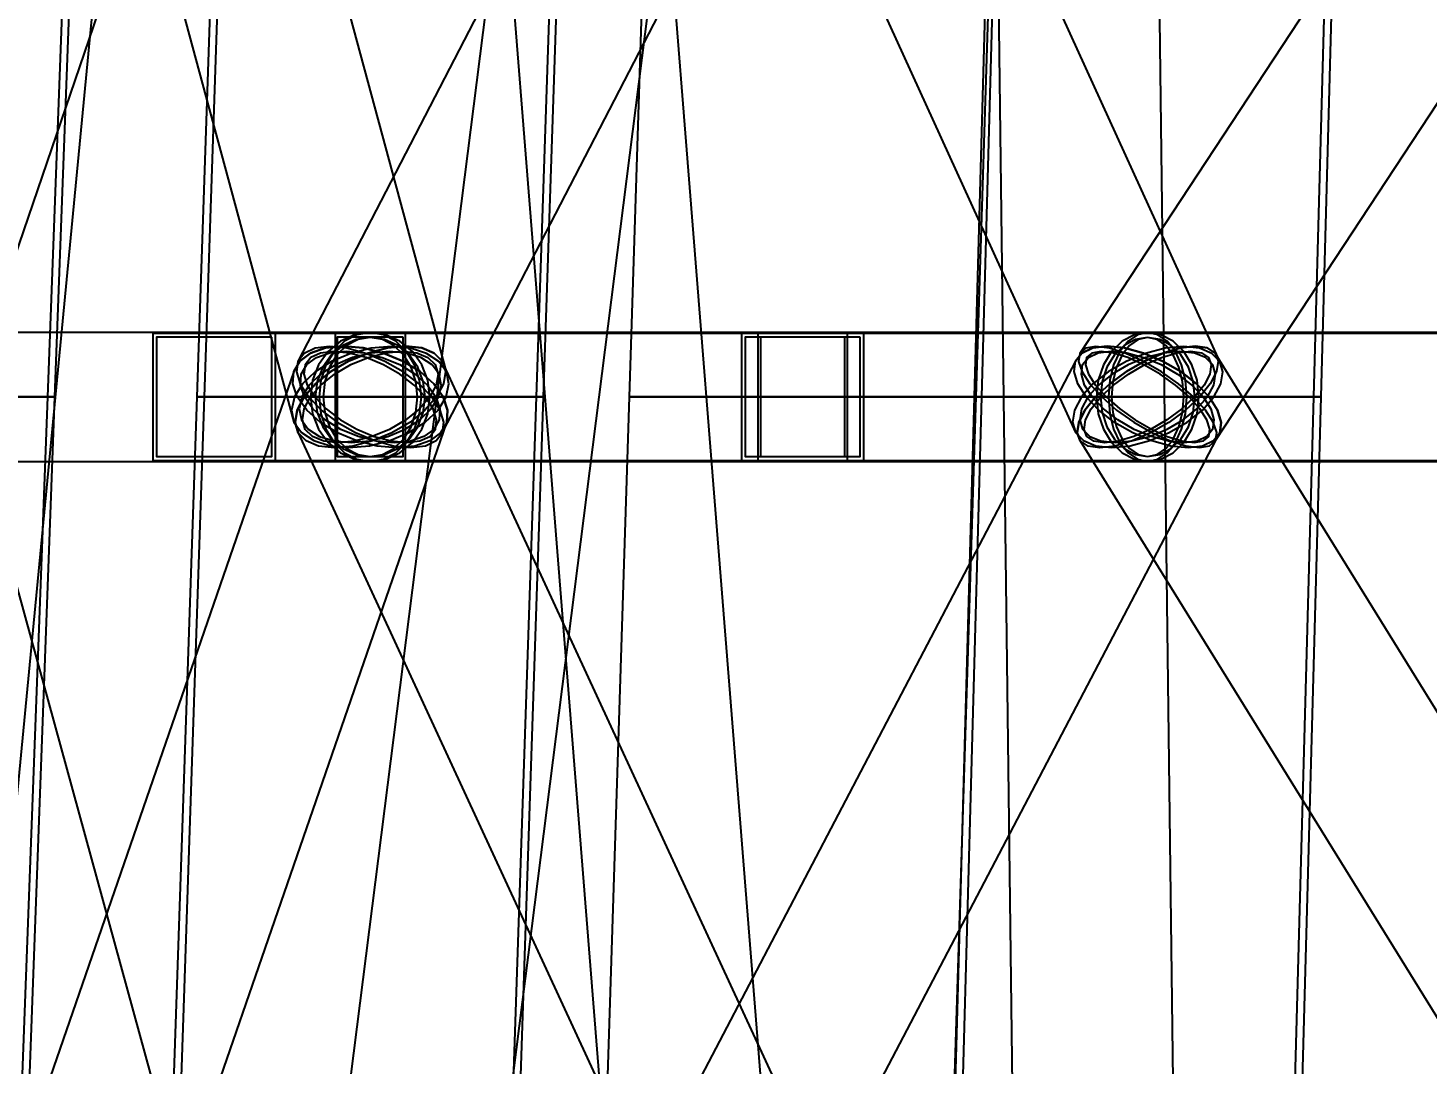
# Model space of a CAD drawing. Header units: millimetres. Extents: x -123812 to 252100, y -3000 to 639000.
# Drawn here: x -14430 to -10018, y 327895 to 331163 of the extents above; entities that cross this region are included whole.
import ezdxf

# ---------------------------------------------------------------- set-up
doc = ezdxf.new("R2010")
doc.units = ezdxf.units.MM
doc.layers.add('D-STR-DIM', color=7, linetype='Continuous', lineweight=13)
doc.layers.add('D-STR-STRC', color=7, linetype='Continuous', lineweight=25)
doc.styles.add('OpenSansCondensed-Light', font='OpenSansCondensed-Light.ttf')
doc.styles.add('TOWER_UNICODE', font='Arial Unicode.ttf')
doc.dimstyles.new('EZDXF', dxfattribs={"dimtxt": 0.25, "dimasz": 0.175, "dimexe": 0.375, "dimexo": 0.125, "dimgap": 0.1, "dimtad": 1, "dimlfac": 100, "dimzin": 12, "dimdsep": 46, "dimtxsty": 'OpenSansCondensed-Light', "dimblk": 'ARCHTICK', "dimcen": 2.5, "dimazin": 3, "dimtfac": 0.5, "dimtmove": 2, "dimatfit": 3})

# ---------------------------------------------------------------- blocks, each defined once
blk = doc.blocks.new('_ARCHTICK')
at = {"color": 0, "linetype": 'BYBLOCK', "const_width": 0.15}
blk.add_lwpolyline([(-0.5, -0.5), (0.5, 0.5)], dxfattribs=at)

msp = doc.modelspace()

# ---------------------------------------------------------------- linework, layer by layer
at = {"layer": 'D-STR-STRC'}
for points in [[(-12930.5, 350023.9), (-15332, 325023.9), (-15323.4, 325014.5), (-15298.2, 325004.2), (-15258, 324993.5), (-15205.6, 324983.3), (-15144.6, 324974.3), (-15079.2, 324967), (-15013.7, 324961.9), (-14952.7, 324959.5), (-14900.4, 324959.8), (-14860.2, 324962.8), (-14834.9, 324968.4), (-14826.3, 324976.1), (-12424.8, 349976.1)], [(-14393.3, 349980.1), (-12400.4, 324980.1), (-12391.7, 324972.4), (-12366.4, 324966.6), (-12326.2, 324963), (-12273.8, 324961.9), (-12212.7, 324963.5), (-12147.2, 324967.5), (-12081.6, 324973.8), (-12020.5, 324981.8), (-11968.1, 324991.1), (-11927.9, 325000.9), (-11902.6, 325010.8), (-11893.9, 325019.9), (-13886.9, 350019.9)], [(-10603.3, 350031.6), (-13771.6, 325031.6), (-13763, 325023.9), (-13737.9, 325014.5), (-13697.8, 325004.2), (-13645.6, 324993.5), (-13584.8, 324983.3), (-13519.6, 324974.3), (-13454.4, 324967), (-13393.6, 324961.9), (-13341.4, 324959.5), (-13301.4, 324959.8), (-13276.2, 324962.8), (-13267.6, 324968.4), (-10099.3, 349968.4)], [(-11607.6, 349996.9), (-11292.7, 324996.9), (-11284, 324985.4), (-11258.7, 324974.9), (-11218.3, 324966.1), (-11165.7, 324959.6), (-11104.5, 324955.9), (-11038.7, 324955.2), (-10973, 324957.5), (-10911.7, 324962.7), (-10859.1, 324970.5), (-10818.8, 324980.3), (-10793.4, 324991.4), (-10784.7, 325003.1), (-11099.6, 350003.1)], [(-7824.6, 335137.5), (-11114.7, 330137.5), (-11118.8, 330112.3), (-11108, 330079.4), (-11083.2, 330041.1), (-11046, 330000), (-10998.9, 329958.9), (-10945.1, 329920.6), (-10888.4, 329887.7), (-10832.5, 329862.5), (-10781.3, 329846.6), (-10738.3, 329841.2), (-10706.4, 329846.6), (-10687.8, 329862.5), (-7397.6, 334862.5)], [(-10991.4, 335112.3), (-13578.9, 330112.3), (-13583.2, 330079.4), (-13571.6, 330041.1), (-13545.1, 330000), (-13505.3, 329958.9), (-13455, 329920.6), (-13397.7, 329887.7), (-13337.2, 329862.5), (-13277.6, 329846.6), (-13223.1, 329841.2), (-13177.3, 329846.6), (-13143.3, 329862.5), (-13123.6, 329887.7), (-10536.1, 334887.7)], [(-13410.3, 334887.7), (-11128.7, 329887.7), (-11103.4, 329862.5), (-11064.4, 329846.6), (-11014.2, 329841.2), (-10956.3, 329846.6), (-10894.7, 329862.5), (-10833.5, 329887.7), (-10777, 329920.6), (-10728.9, 329958.9), (-10692.5, 330000), (-10670.4, 330041.1), (-10664, 330079.4), (-10673.7, 330112.3), (-12955.4, 335112.3)], [(-13424.1, 335079.4), (-15132.6, 330079.4), (-15135.1, 330041.1), (-15121.1, 330000), (-15091.3, 329958.9), (-15048, 329920.6), (-14994, 329887.7), (-14932.9, 329862.5), (-14869.1, 329846.6), (-14806.8, 329841.2), (-14750.2, 329846.6), (-14703.2, 329862.5), (-14669.1, 329887.7), (-14650.1, 329920.6), (-12941.6, 334920.6)], [(-14944.1, 334920.6), (-13591.8, 329920.6), (-13567.6, 329887.7), (-13528.8, 329862.5), (-13477.8, 329846.6), (-13418.2, 329841.2), (-13354, 329846.6), (-13289.7, 329862.5), (-13229.5, 329887.7), (-13177.7, 329920.6), (-13137.6, 329958.9), (-13112.2, 330000), (-13103, 330041.1), (-13110.7, 330079.4), (-14463, 335079.4)], [(-14891.4, 329796.8), (-13351.2, 329796.8), (-13302.6, 329803.7), (-13257.4, 329824), (-13218.5, 329856.3), (-13188.6, 329898.4), (-13169.9, 329947.4), (-13163.5, 330000), (-13169.9, 330052.6), (-13188.6, 330101.6), (-13218.5, 330143.7), (-13257.4, 330176), (-13302.6, 330196.3), (-13351.2, 330203.2), (-14891.4, 330203.2)], [(-14891.4, 329796.8), (-13351.2, 329796.8), (-13302.6, 329803.7), (-13257.4, 329824), (-13218.5, 329856.3), (-13188.6, 329898.4), (-13169.9, 329947.4), (-13163.5, 330000), (-13169.9, 330052.6), (-13188.6, 330101.6), (-13218.5, 330143.7), (-13257.4, 330176), (-13302.6, 330196.3), (-13351.2, 330203.2), (-14891.4, 330203.2)], [(-7708.3, 330203.2), (-10901.2, 330203.2), (-10933.2, 330196.3), (-10963.1, 330176), (-10988.7, 330143.7), (-11008.4, 330101.6), (-11020.7, 330052.6), (-11024.9, 330000), (-11020.7, 329947.4), (-11008.4, 329898.4), (-10988.7, 329856.3), (-10963.1, 329824), (-10933.2, 329803.7), (-10901.2, 329796.8), (-7708.3, 329796.8)], [(-7708.3, 330203.2), (-10901.2, 330203.2), (-10933.2, 330196.3), (-10963.1, 330176), (-10988.7, 330143.7), (-11008.4, 330101.6), (-11020.7, 330052.6), (-11024.9, 330000), (-11020.7, 329947.4), (-11008.4, 329898.4), (-10988.7, 329856.3), (-10963.1, 329824), (-10933.2, 329803.7), (-10901.2, 329796.8), (-7708.3, 329796.8)], [(-14838.1, 324920), (-13110.2, 329920), (-13107.5, 329958.6), (-13121.4, 330000), (-13151, 330041.4), (-13194.3, 330080), (-13248.2, 330113.1), (-13309.2, 330138.5), (-13373, 330154.5), (-13435.3, 330160), (-13491.9, 330154.5), (-13538.9, 330138.5), (-13573.2, 330113.1), (-13592.3, 330080), (-15320.2, 325080)], [(-13292.4, 324886.9), (-10674, 329886.9), (-10669.6, 329920), (-10680.9, 329958.6), (-10707.3, 330000), (-10746.9, 330041.4), (-10797, 330080), (-10854.2, 330113.1), (-10914.6, 330138.5), (-10974.1, 330154.5), (-11028.6, 330160), (-11074.5, 330154.5), (-11108.5, 330138.5), (-11128.5, 330113.1), (-13746.8, 325113.1)], [(-10811.6, 325113.1), (-13124.1, 330113.1), (-13149.5, 330138.5), (-13188.5, 330154.5), (-13238.7, 330160), (-13296.5, 330154.5), (-13358.1, 330138.5), (-13419.2, 330113.1), (-13475.6, 330080), (-13523.6, 330041.4), (-13559.9, 330000), (-13581.9, 329958.6), (-13588.2, 329920), (-13578.3, 329886.9), (-11265.8, 324886.9)], [(-7593.1, 325138.5), (-10688.8, 330138.5), (-10713.3, 330154.5), (-10750.6, 330160), (-10798.2, 330154.5), (-10852.8, 330138.5), (-10910.7, 330113.1), (-10968, 330080), (-11020.7, 330041.4), (-11065.3, 330000), (-11098.7, 329958.6), (-11118.6, 329920), (-11123.7, 329886.9), (-11113.7, 329861.5), (-8018, 324861.5)], [(-15131.7, 329920), (-13760, 324920), (-13735.8, 324886.9), (-13696.9, 324861.5), (-13646, 324845.5), (-13586.4, 324840), (-13522.2, 324845.5), (-13457.9, 324861.5), (-13397.8, 324886.9), (-13346, 324920), (-13306, 324958.6), (-13280.6, 325000), (-13271.5, 325041.4), (-13279.2, 325080), (-14651, 330080)]]:
    msp.add_lwpolyline(points, dxfattribs=at)
for points in [[(-15437.9, 330000), (-14344.8, 330000), (-14158.2, 335000), (-15248.9, 335000)], [(-15415, 330000), (-14367.7, 330000), (-14180.3, 335000), (-15226.8, 335000)], [(-13897.8, 330000), (-12804.7, 330000), (-12637.4, 335000), (-13728.2, 335000)], [(-13874.9, 330000), (-12827.5, 330000), (-12659.6, 335000), (-13706.1, 335000)], [(-12535, 330000), (-11441.9, 330000), (-11284.4, 335000), (-12375.1, 335000)], [(-11447.8, 330000), (-10354.7, 330000), (-10218.4, 335000), (-11309.1, 335000)], [(-11424.9, 330000), (-10377.5, 330000), (-10240.5, 335000), (-11287, 335000)], [(-14036.3, 329800), (-11795.3, 329800), (-11795.3, 330200), (-14036.3, 330200)], [(-13649.9, 330200), (-14036.3, 330200), (-14036.3, 329800), (-13649.9, 329800)], [(-14036.3, 329800), (-11795.3, 329800), (-11795.3, 330200), (-14036.3, 330200)], [(-13649.9, 330200), (-14036.3, 330200), (-14036.3, 329800), (-13649.9, 329800)], [(-13539, 330000), (-13532.6, 329947.4), (-13513.8, 329898.4), (-13484, 329856.3), (-13445.1, 329824), (-13399.8, 329803.7), (-13351.2, 329796.8), (-13302.6, 329803.7), (-13257.4, 329824), (-13218.5, 329856.3), (-13188.6, 329898.4), (-13169.9, 329947.4), (-13163.5, 330000), (-13169.9, 330052.6), (-13188.6, 330101.6), (-13218.5, 330143.7), (-13257.4, 330176), (-13302.6, 330196.3), (-13351.2, 330203.2), (-13399.8, 330196.3), (-13445.1, 330176), (-13484, 330143.7), (-13513.8, 330101.6), (-13532.6, 330052.6)], [(-13539, 330000), (-13532.6, 329947.4), (-13513.8, 329898.4), (-13484, 329856.3), (-13445.1, 329824), (-13399.8, 329803.7), (-13351.2, 329796.8), (-13302.6, 329803.7), (-13257.4, 329824), (-13218.5, 329856.3), (-13188.6, 329898.4), (-13169.9, 329947.4), (-13163.5, 330000), (-13169.9, 330052.6), (-13188.6, 330101.6), (-13218.5, 330143.7), (-13257.4, 330176), (-13302.6, 330196.3), (-13351.2, 330203.2), (-13399.8, 330196.3), (-13445.1, 330176), (-13484, 330143.7), (-13513.8, 330101.6), (-13532.6, 330052.6)], [(-13512.4, 330000), (-13506.9, 329947.4), (-13490.8, 329898.4), (-13465.2, 329856.3), (-13431.8, 329824), (-13392.9, 329803.7), (-13351.2, 329796.8), (-10901.2, 329796.8), (-10859.5, 329803.7), (-10820.6, 329824), (-10787.2, 329856.3), (-10761.6, 329898.4), (-10745.5, 329947.4), (-10740, 330000), (-10745.5, 330052.6), (-10761.6, 330101.6), (-10787.2, 330143.7), (-10820.6, 330176), (-10859.5, 330196.3), (-10901.2, 330203.2), (-13351.2, 330203.2), (-13392.9, 330196.3), (-13431.8, 330176), (-13465.2, 330143.7), (-13490.8, 330101.6), (-13506.9, 330052.6)], [(-13512.4, 330000), (-13506.9, 329947.4), (-13490.8, 329898.4), (-13465.2, 329856.3), (-13431.8, 329824), (-13392.9, 329803.7), (-13351.2, 329796.8), (-13309.5, 329803.7), (-13270.6, 329824), (-13237.2, 329856.3), (-13211.6, 329898.4), (-13195.5, 329947.4), (-13190, 330000), (-13195.5, 330052.6), (-13211.6, 330101.6), (-13237.2, 330143.7), (-13270.6, 330176), (-13309.5, 330196.3), (-13351.2, 330203.2), (-13392.9, 330196.3), (-13431.8, 330176), (-13465.2, 330143.7), (-13490.8, 330101.6), (-13506.9, 330052.6)], [(-13512.4, 330000), (-13506.9, 329947.4), (-13490.8, 329898.4), (-13465.2, 329856.3), (-13431.8, 329824), (-13392.9, 329803.7), (-13351.2, 329796.8), (-10901.2, 329796.8), (-10859.5, 329803.7), (-10820.6, 329824), (-10787.2, 329856.3), (-10761.6, 329898.4), (-10745.5, 329947.4), (-10740, 330000), (-10745.5, 330052.6), (-10761.6, 330101.6), (-10787.2, 330143.7), (-10820.6, 330176), (-10859.5, 330196.3), (-10901.2, 330203.2), (-13351.2, 330203.2), (-13392.9, 330196.3), (-13431.8, 330176), (-13465.2, 330143.7), (-13490.8, 330101.6), (-13506.9, 330052.6)], [(-13512.4, 330000), (-13506.9, 329947.4), (-13490.8, 329898.4), (-13465.2, 329856.3), (-13431.8, 329824), (-13392.9, 329803.7), (-13351.2, 329796.8), (-13309.5, 329803.7), (-13270.6, 329824), (-13237.2, 329856.3), (-13211.6, 329898.4), (-13195.5, 329947.4), (-13190, 330000), (-13195.5, 330052.6), (-13211.6, 330101.6), (-13237.2, 330143.7), (-13270.6, 330176), (-13309.5, 330196.3), (-13351.2, 330203.2), (-13392.9, 330196.3), (-13431.8, 330176), (-13465.2, 330143.7), (-13490.8, 330101.6), (-13506.9, 330052.6)], [(-13462.1, 329800), (-6810.7, 329800), (-6810.7, 330200), (-13462.1, 330200)], [(-13240.4, 330200), (-13462.1, 330200), (-13462.1, 329800), (-13240.4, 329800)], [(-11795.3, 330200), (-12181.6, 330200), (-12181.6, 329800), (-11795.3, 329800)], [(-11795.3, 330200), (-12181.6, 330200), (-12181.6, 329800), (-11795.3, 329800)], [(-12129.9, 329800), (-6780.1, 329800), (-6780.1, 330200), (-12129.9, 330200)], [(-11847, 330200), (-12129.9, 330200), (-12129.9, 329800), (-11847, 329800)], [(-12129.9, 329800), (-6780.1, 329800), (-6780.1, 330200), (-12129.9, 330200)], [(-11847, 330200), (-12129.9, 330200), (-12129.9, 329800), (-11847, 329800)], [(-11062.4, 330000), (-11056.9, 329947.4), (-11040.8, 329898.4), (-11015.2, 329856.3), (-10981.8, 329824), (-10943, 329803.7), (-10901.2, 329796.8), (-10859.5, 329803.7), (-10820.6, 329824), (-10787.2, 329856.3), (-10761.6, 329898.4), (-10745.5, 329947.4), (-10740, 330000), (-10745.5, 330052.6), (-10761.6, 330101.6), (-10787.2, 330143.7), (-10820.6, 330176), (-10859.5, 330196.3), (-10901.2, 330203.2), (-10943, 330196.3), (-10981.8, 330176), (-11015.2, 330143.7), (-11040.8, 330101.6), (-11056.9, 330052.6)], [(-11062.4, 330000), (-11056.9, 329947.4), (-11040.8, 329898.4), (-11015.2, 329856.3), (-10981.8, 329824), (-10943, 329803.7), (-10901.2, 329796.8), (-10859.5, 329803.7), (-10820.6, 329824), (-10787.2, 329856.3), (-10761.6, 329898.4), (-10745.5, 329947.4), (-10740, 330000), (-10745.5, 330052.6), (-10761.6, 330101.6), (-10787.2, 330143.7), (-10820.6, 330176), (-10859.5, 330196.3), (-10901.2, 330203.2), (-10943, 330196.3), (-10981.8, 330176), (-11015.2, 330143.7), (-11040.8, 330101.6), (-11056.9, 330052.6)], [(-11024.9, 330000), (-11020.7, 329947.4), (-11008.4, 329898.4), (-10988.7, 329856.3), (-10963.1, 329824), (-10933.2, 329803.7), (-10901.2, 329796.8), (-10869.2, 329803.7), (-10839.4, 329824), (-10813.8, 329856.3), (-10794.1, 329898.4), (-10781.7, 329947.4), (-10777.5, 330000), (-10781.7, 330052.6), (-10794.1, 330101.6), (-10813.8, 330143.7), (-10839.4, 330176), (-10869.2, 330196.3), (-10901.2, 330203.2), (-10933.2, 330196.3), (-10963.1, 330176), (-10988.7, 330143.7), (-11008.4, 330101.6), (-11020.7, 330052.6)], [(-11024.9, 330000), (-11020.7, 329947.4), (-11008.4, 329898.4), (-10988.7, 329856.3), (-10963.1, 329824), (-10933.2, 329803.7), (-10901.2, 329796.8), (-10869.2, 329803.7), (-10839.4, 329824), (-10813.8, 329856.3), (-10794.1, 329898.4), (-10781.7, 329947.4), (-10777.5, 330000), (-10781.7, 330052.6), (-10794.1, 330101.6), (-10813.8, 330143.7), (-10839.4, 330176), (-10869.2, 330196.3), (-10901.2, 330203.2), (-10933.2, 330196.3), (-10963.1, 330176), (-10988.7, 330143.7), (-11008.4, 330101.6), (-11020.7, 330052.6)], [(-13661.5, 330188), (-14024.7, 330188), (-14024.7, 329812), (-13661.5, 329812)], [(-13661.5, 330188), (-14024.7, 330188), (-14024.7, 329812), (-13661.5, 329812)], [(-13590.3, 330000), (-13599.5, 329958.9), (-13591.8, 329920.6), (-13567.6, 329887.7), (-13528.8, 329862.5), (-13477.8, 329846.6), (-13418.2, 329841.2), (-13354, 329846.6), (-13289.7, 329862.5), (-13229.5, 329887.7), (-13177.7, 329920.6), (-13137.6, 329958.9), (-13112.2, 330000), (-13103, 330041.1), (-13110.7, 330079.4), (-13134.8, 330112.3), (-13173.7, 330137.5), (-13224.7, 330153.4), (-13284.3, 330158.8), (-13348.4, 330153.4), (-13412.8, 330137.5), (-13472.9, 330112.3), (-13524.8, 330079.4), (-13564.8, 330041.1)], [(-13121.4, 330000), (-13107.5, 329958.6), (-13110.2, 329920), (-13129.3, 329886.9), (-13163.5, 329861.5), (-13210.5, 329845.5), (-13267.1, 329840), (-13329.5, 329845.5), (-13393.3, 329861.5), (-13454.2, 329886.9), (-13508.2, 329920), (-13551.4, 329958.6), (-13581, 330000), (-13594.9, 330041.4), (-13592.3, 330080), (-13573.2, 330113.1), (-13538.9, 330138.5), (-13491.9, 330154.5), (-13435.3, 330160), (-13373, 330154.5), (-13309.2, 330138.5), (-13248.2, 330113.1), (-13194.3, 330080), (-13151, 330041.4)], [(-13142.6, 330000), (-13178.8, 329958.6), (-13226.8, 329920), (-13283.3, 329886.9), (-13344.4, 329861.5), (-13405.9, 329845.5), (-13463.7, 329840), (-13513.9, 329845.5), (-13553, 329861.5), (-13578.3, 329886.9), (-13588.2, 329920), (-13581.9, 329958.6), (-13559.9, 330000), (-13523.6, 330041.4), (-13475.6, 330080), (-13419.2, 330113.1), (-13358.1, 330138.5), (-13296.5, 330154.5), (-13238.7, 330160), (-13188.5, 330154.5), (-13149.5, 330138.5), (-13124.1, 330113.1), (-13114.3, 330080), (-13120.6, 330041.4)], [(-13545.1, 330000), (-13505.3, 329958.9), (-13455, 329920.6), (-13397.7, 329887.7), (-13337.2, 329862.5), (-13277.6, 329846.6), (-13223.1, 329841.2), (-13177.3, 329846.6), (-13143.3, 329862.5), (-13123.6, 329887.7), (-13119.3, 329920.6), (-13130.8, 329958.9), (-13157.4, 330000), (-13197.2, 330041.1), (-13247.4, 330079.4), (-13304.8, 330112.3), (-13365.3, 330137.5), (-13424.8, 330153.4), (-13479.4, 330158.8), (-13525.2, 330153.4), (-13559.1, 330137.5), (-13578.9, 330112.3), (-13583.2, 330079.4), (-13571.6, 330041.1)], [(-13524.2, 330000), (-13518.3, 329951.5), (-13501, 329906.4), (-13473.5, 329867.6), (-13437.7, 329837.9), (-13396, 329819.2), (-13351.2, 329812.8), (-13306.5, 329819.2), (-13264.7, 329837.9), (-13228.9, 329867.6), (-13201.4, 329906.4), (-13184.2, 329951.5), (-13178.3, 330000), (-13184.2, 330048.5), (-13201.4, 330093.6), (-13228.9, 330132.4), (-13264.7, 330162.1), (-13306.5, 330180.8), (-13351.2, 330187.2), (-13396, 330180.8), (-13437.7, 330162.1), (-13473.5, 330132.4), (-13501, 330093.6), (-13518.3, 330048.5)], [(-13524.2, 330000), (-13518.3, 329951.5), (-13501, 329906.4), (-13473.5, 329867.6), (-13437.7, 329837.9), (-13396, 329819.2), (-13351.2, 329812.8), (-13306.5, 329819.2), (-13264.7, 329837.9), (-13228.9, 329867.6), (-13201.4, 329906.4), (-13184.2, 329951.5), (-13178.3, 330000), (-13184.2, 330048.5), (-13201.4, 330093.6), (-13228.9, 330132.4), (-13264.7, 330162.1), (-13306.5, 330180.8), (-13351.2, 330187.2), (-13396, 330180.8), (-13437.7, 330162.1), (-13473.5, 330132.4), (-13501, 330093.6), (-13518.3, 330048.5)], [(-13499.7, 330000), (-13494.7, 329951.5), (-13479.8, 329906.4), (-13456.2, 329867.6), (-13425.5, 329837.9), (-13389.7, 329819.2), (-13351.2, 329812.8), (-13312.8, 329819.2), (-13277, 329837.9), (-13246.2, 329867.6), (-13222.6, 329906.4), (-13207.8, 329951.5), (-13202.7, 330000), (-13207.8, 330048.5), (-13222.6, 330093.6), (-13246.2, 330132.4), (-13277, 330162.1), (-13312.8, 330180.8), (-13351.2, 330187.2), (-13389.7, 330180.8), (-13425.5, 330162.1), (-13456.2, 330132.4), (-13479.8, 330093.6), (-13494.7, 330048.5)], [(-13499.7, 330000), (-13494.7, 329951.5), (-13479.8, 329906.4), (-13456.2, 329867.6), (-13425.5, 329837.9), (-13389.7, 329819.2), (-13351.2, 329812.8), (-13312.8, 329819.2), (-13277, 329837.9), (-13246.2, 329867.6), (-13222.6, 329906.4), (-13207.8, 329951.5), (-13202.7, 330000), (-13207.8, 330048.5), (-13222.6, 330093.6), (-13246.2, 330132.4), (-13277, 330162.1), (-13312.8, 330180.8), (-13351.2, 330187.2), (-13389.7, 330180.8), (-13425.5, 330162.1), (-13456.2, 330132.4), (-13479.8, 330093.6), (-13494.7, 330048.5)], [(-13247, 330188), (-13455.4, 330188), (-13455.4, 329812), (-13247, 329812)], [(-11806.9, 330188), (-12170, 330188), (-12170, 329812), (-11806.9, 329812)], [(-11806.9, 330188), (-12170, 330188), (-12170, 329812), (-11806.9, 329812)], [(-11855.5, 330188), (-12121.4, 330188), (-12121.4, 329812), (-11855.5, 329812)], [(-11855.5, 330188), (-12121.4, 330188), (-12121.4, 329812), (-11855.5, 329812)], [(-11110, 330000), (-11132.1, 329958.9), (-11138.5, 329920.6), (-11128.7, 329887.7), (-11103.4, 329862.5), (-11064.4, 329846.6), (-11014.2, 329841.2), (-10956.3, 329846.6), (-10894.7, 329862.5), (-10833.5, 329887.7), (-10777, 329920.6), (-10728.9, 329958.9), (-10692.5, 330000), (-10670.4, 330041.1), (-10664, 330079.4), (-10673.7, 330112.3), (-10699, 330137.5), (-10738.1, 330153.4), (-10788.2, 330158.8), (-10846.1, 330153.4), (-10907.7, 330137.5), (-10968.9, 330112.3), (-11025.5, 330079.4), (-11073.6, 330041.1)], [(-10707.3, 330000), (-10680.9, 329958.6), (-10669.6, 329920), (-10674, 329886.9), (-10693.9, 329861.5), (-10728, 329845.5), (-10773.8, 329840), (-10828.4, 329845.5), (-10887.9, 329861.5), (-10948.3, 329886.9), (-11005.5, 329920), (-11055.6, 329958.6), (-11095.2, 330000), (-11121.5, 330041.4), (-11132.9, 330080), (-11128.5, 330113.1), (-11108.5, 330138.5), (-11074.5, 330154.5), (-11028.6, 330160), (-10974.1, 330154.5), (-10914.6, 330138.5), (-10854.2, 330113.1), (-10797, 330080), (-10746.9, 330041.4)], [(-10737.2, 330000), (-10781.8, 329958.6), (-10834.5, 329920), (-10891.8, 329886.9), (-10949.7, 329861.5), (-11004.3, 329845.5), (-11051.9, 329840), (-11089.2, 329845.5), (-11113.7, 329861.5), (-11123.7, 329886.9), (-11118.6, 329920), (-11098.7, 329958.6), (-11065.3, 330000), (-11020.7, 330041.4), (-10968, 330080), (-10910.7, 330113.1), (-10852.8, 330138.5), (-10798.2, 330154.5), (-10750.6, 330160), (-10713.3, 330154.5), (-10688.8, 330138.5), (-10678.7, 330113.1), (-10683.9, 330080), (-10703.8, 330041.4)], [(-11046, 330000), (-10998.9, 329958.9), (-10945.1, 329920.6), (-10888.4, 329887.7), (-10832.5, 329862.5), (-10781.3, 329846.6), (-10738.3, 329841.2), (-10706.4, 329846.6), (-10687.8, 329862.5), (-10683.7, 329887.7), (-10694.4, 329920.6), (-10719.3, 329958.9), (-10756.5, 330000), (-10803.6, 330041.1), (-10857.3, 330079.4), (-10914.1, 330112.3), (-10970, 330137.5), (-11021.1, 330153.4), (-11064.2, 330158.8), (-11096.1, 330153.4), (-11114.7, 330137.5), (-11118.8, 330112.3), (-11108, 330079.4), (-11083.2, 330041.1)], [(-11049.7, 330000), (-11044.7, 329951.5), (-11029.8, 329906.4), (-11006.2, 329867.6), (-10975.5, 329837.9), (-10939.7, 329819.2), (-10901.2, 329812.8), (-10862.8, 329819.2), (-10827, 329837.9), (-10796.2, 329867.6), (-10772.6, 329906.4), (-10757.8, 329951.5), (-10752.7, 330000), (-10757.8, 330048.5), (-10772.6, 330093.6), (-10796.2, 330132.4), (-10827, 330162.1), (-10862.8, 330180.8), (-10901.2, 330187.2), (-10939.7, 330180.8), (-10975.5, 330162.1), (-11006.2, 330132.4), (-11029.8, 330093.6), (-11044.7, 330048.5)], [(-11049.7, 330000), (-11044.7, 329951.5), (-11029.8, 329906.4), (-11006.2, 329867.6), (-10975.5, 329837.9), (-10939.7, 329819.2), (-10901.2, 329812.8), (-10862.8, 329819.2), (-10827, 329837.9), (-10796.2, 329867.6), (-10772.6, 329906.4), (-10757.8, 329951.5), (-10752.7, 330000), (-10757.8, 330048.5), (-10772.6, 330093.6), (-10796.2, 330132.4), (-10827, 330162.1), (-10862.8, 330180.8), (-10901.2, 330187.2), (-10939.7, 330180.8), (-10975.5, 330162.1), (-11006.2, 330132.4), (-11029.8, 330093.6), (-11044.7, 330048.5)], [(-11015.2, 330000), (-11011.3, 329951.5), (-10999.9, 329906.4), (-10981.8, 329867.6), (-10958.2, 329837.9), (-10930.7, 329819.2), (-10901.2, 329812.8), (-10871.7, 329819.2), (-10844.2, 329837.9), (-10820.6, 329867.6), (-10802.5, 329906.4), (-10791.2, 329951.5), (-10787.3, 330000), (-10791.2, 330048.5), (-10802.5, 330093.6), (-10820.6, 330132.4), (-10844.2, 330162.1), (-10871.7, 330180.8), (-10901.2, 330187.2), (-10930.7, 330180.8), (-10958.2, 330162.1), (-10981.8, 330132.4), (-10999.9, 330093.6), (-11011.3, 330048.5)], [(-11015.2, 330000), (-11011.3, 329951.5), (-10999.9, 329906.4), (-10981.8, 329867.6), (-10958.2, 329837.9), (-10930.7, 329819.2), (-10901.2, 329812.8), (-10871.7, 329819.2), (-10844.2, 329837.9), (-10820.6, 329867.6), (-10802.5, 329906.4), (-10791.2, 329951.5), (-10787.3, 330000), (-10791.2, 330048.5), (-10802.5, 330093.6), (-10820.6, 330132.4), (-10844.2, 330162.1), (-10871.7, 330180.8), (-10901.2, 330187.2), (-10930.7, 330180.8), (-10958.2, 330162.1), (-10981.8, 330132.4), (-10999.9, 330093.6), (-11011.3, 330048.5)], [(-13566.8, 330000), (-13575, 329963), (-13568.1, 329928.4), (-13546.3, 329898.8), (-13511.3, 329876), (-13465.3, 329861.7), (-13411.6, 329856.9), (-13353.8, 329861.7), (-13295.7, 329876), (-13241.5, 329898.8), (-13194.7, 329928.4), (-13158.7, 329963), (-13135.7, 330000), (-13127.4, 330037), (-13134.4, 330071.6), (-13156.1, 330101.2), (-13191.2, 330124), (-13237.1, 330138.3), (-13290.9, 330143.1), (-13348.7, 330138.3), (-13406.7, 330124), (-13460.9, 330101.2), (-13507.7, 330071.6), (-13543.8, 330037)], [(-13144.1, 330000), (-13131.5, 329962.7), (-13133.9, 329927.9), (-13151.1, 329898), (-13182, 329875.1), (-13224.4, 329860.7), (-13275.4, 329855.8), (-13331.6, 329860.7), (-13389.2, 329875.1), (-13444.1, 329898), (-13492.7, 329927.9), (-13531.7, 329962.7), (-13558.4, 330000), (-13570.9, 330037.3), (-13568.5, 330072.1), (-13551.3, 330102), (-13520.5, 330124.9), (-13478.1, 330139.3), (-13427, 330144.2), (-13370.8, 330139.3), (-13313.3, 330124.9), (-13258.3, 330102), (-13209.7, 330072.1), (-13170.7, 330037.3)], [(-13163.1, 330000), (-13195.8, 329962.7), (-13239, 329927.9), (-13290, 329898), (-13345, 329875.1), (-13400.5, 329860.7), (-13452.7, 329855.8), (-13497.9, 329860.7), (-13533.1, 329875.1), (-13556, 329898), (-13564.8, 329927.9), (-13559.2, 329962.7), (-13539.3, 330000), (-13506.7, 330037.3), (-13463.4, 330072.1), (-13412.5, 330102), (-13357.4, 330124.9), (-13301.9, 330139.3), (-13249.8, 330144.2), (-13204.5, 330139.3), (-13169.3, 330124.9), (-13146.5, 330102), (-13137.6, 330072.1), (-13143.3, 330037.3)], [(-13526, 330000), (-13490.1, 329963), (-13444.8, 329928.4), (-13393.1, 329898.8), (-13338.6, 329876), (-13284.9, 329861.7), (-13235.7, 329856.9), (-13194.4, 329861.7), (-13163.8, 329876), (-13146, 329898.8), (-13142.1, 329928.4), (-13152.5, 329963), (-13176.5, 330000), (-13212.3, 330037), (-13257.6, 330071.6), (-13309.3, 330101.2), (-13363.9, 330124), (-13417.6, 330138.3), (-13466.7, 330143.1), (-13508, 330138.3), (-13538.6, 330124), (-13556.5, 330101.2), (-13560.3, 330071.6), (-13549.9, 330037)], [(-11089.4, 330000), (-11109.4, 329963), (-11115.1, 329928.4), (-11106.3, 329898.8), (-11083.5, 329876), (-11048.3, 329861.7), (-11003.1, 329856.9), (-10950.9, 329861.7), (-10895.4, 329876), (-10840.2, 329898.8), (-10789.2, 329928.4), (-10745.8, 329963), (-10713.1, 330000), (-10693.1, 330037), (-10687.3, 330071.6), (-10696.1, 330101.2), (-10718.9, 330124), (-10754.1, 330138.3), (-10799.4, 330143.1), (-10851.5, 330138.3), (-10907.1, 330124), (-10962.3, 330101.2), (-11013.3, 330071.6), (-11056.6, 330037)], [(-10726.4, 330000), (-10702.6, 329962.7), (-10692.4, 329927.9), (-10696.4, 329898), (-10714.3, 329875.1), (-10745, 329860.7), (-10786.4, 329855.8), (-10835.5, 329860.7), (-10889.2, 329875.1), (-10943.6, 329898), (-10995.2, 329927.9), (-11040.4, 329962.7), (-11076.1, 330000), (-11099.8, 330037.3), (-11110.1, 330072.1), (-11106.1, 330102), (-11088.1, 330124.9), (-11057.4, 330139.3), (-11016.1, 330144.2), (-10966.9, 330139.3), (-10913.3, 330124.9), (-10858.8, 330102), (-10807.2, 330072.1), (-10762.1, 330037.3)], [(-10753.3, 330000), (-10793.5, 329962.7), (-10841.1, 329927.9), (-10892.7, 329898), (-10944.9, 329875.1), (-10994.1, 329860.7), (-11037, 329855.8), (-11070.7, 329860.7), (-11092.8, 329875.1), (-11101.8, 329898), (-11097.2, 329927.9), (-11079.2, 329962.7), (-11049.1, 330000), (-11008.9, 330037.3), (-10961.4, 330072.1), (-10909.8, 330102), (-10857.6, 330124.9), (-10808.3, 330139.3), (-10765.4, 330144.2), (-10731.8, 330139.3), (-10709.7, 330124.9), (-10700.6, 330102), (-10705.3, 330072.1), (-10723.2, 330037.3)], [(-11031.7, 330000), (-10989.3, 329963), (-10940.8, 329928.4), (-10889.6, 329898.8), (-10839.3, 329876), (-10793.1, 329861.7), (-10754.3, 329856.9), (-10725.6, 329861.7), (-10708.8, 329876), (-10705.1, 329898.8), (-10714.8, 329928.4), (-10737.2, 329963), (-10770.7, 330000), (-10813.2, 330037), (-10861.7, 330071.6), (-10912.8, 330101.2), (-10963.2, 330124), (-11009.3, 330138.3), (-11048.1, 330143.1), (-11076.9, 330138.3), (-11093.7, 330124), (-11097.4, 330101.2), (-11087.7, 330071.6), (-11065.3, 330037)], [(-15626.9, 325000), (-14531.5, 325000), (-14344.8, 330000), (-15437.9, 330000)], [(-15603.3, 325000), (-14555, 325000), (-14367.7, 330000), (-15415, 330000)], [(-14344.8, 330000), (-14363.4, 330000), (-14418, 330000), (-14504.9, 330000), (-14618.1, 330000), (-14749.9, 330000), (-14891.4, 330000), (-15032.8, 330000), (-15164.6, 330000), (-15277.8, 330000), (-15364.7, 330000), (-15419.3, 330000), (-15437.9, 330000), (-15419.3, 330000), (-15364.7, 330000), (-15277.8, 330000), (-15164.6, 330000), (-15032.8, 330000), (-14891.4, 330000), (-14749.9, 330000), (-14618.1, 330000), (-14504.9, 330000), (-14418, 330000), (-14363.4, 330000)], [(-14367.7, 330000), (-14385.5, 330000), (-14437.8, 330000), (-14521.1, 330000), (-14629.5, 330000), (-14755.8, 330000), (-14891.4, 330000), (-15026.9, 330000), (-15153.2, 330000), (-15261.7, 330000), (-15344.9, 330000), (-15397.2, 330000), (-15415, 330000), (-15397.2, 330000), (-15344.9, 330000), (-15261.7, 330000), (-15153.2, 330000), (-15026.9, 330000), (-14891.4, 330000), (-14755.8, 330000), (-14629.5, 330000), (-14521.1, 330000), (-14437.8, 330000), (-14385.5, 330000)], [(-14067.3, 325000), (-12971.9, 325000), (-12804.7, 330000), (-13897.8, 330000)], [(-14043.8, 325000), (-12995.5, 325000), (-12827.5, 330000), (-13874.9, 330000)], [(-12804.7, 330000), (-12823.3, 330000), (-12877.9, 330000), (-12964.8, 330000), (-13078, 330000), (-13209.8, 330000), (-13351.2, 330000), (-13492.7, 330000), (-13624.5, 330000), (-13737.7, 330000), (-13824.5, 330000), (-13879.1, 330000), (-13897.8, 330000), (-13879.1, 330000), (-13824.5, 330000), (-13737.7, 330000), (-13624.5, 330000), (-13492.7, 330000), (-13351.2, 330000), (-13209.8, 330000), (-13078, 330000), (-12964.8, 330000), (-12877.9, 330000), (-12823.3, 330000)], [(-12827.5, 330000), (-12845.4, 330000), (-12897.7, 330000), (-12980.9, 330000), (-13089.4, 330000), (-13215.7, 330000), (-13351.2, 330000), (-13486.8, 330000), (-13613.1, 330000), (-13721.5, 330000), (-13804.8, 330000), (-13857.1, 330000), (-13874.9, 330000), (-13857.1, 330000), (-13804.8, 330000), (-13721.5, 330000), (-13613.1, 330000), (-13486.8, 330000), (-13351.2, 330000), (-13215.7, 330000), (-13089.4, 330000), (-12980.9, 330000), (-12897.7, 330000), (-12845.4, 330000)], [(-12694.8, 325000), (-11599.5, 325000), (-11441.9, 330000), (-12535, 330000)], [(-11441.9, 330000), (-11460.5, 330000), (-11515.1, 330000), (-11602, 330000), (-11715.2, 330000), (-11847, 330000), (-11988.4, 330000), (-12129.9, 330000), (-12261.7, 330000), (-12374.9, 330000), (-12461.8, 330000), (-12516.4, 330000), (-12535, 330000), (-12516.4, 330000), (-12461.8, 330000), (-12374.9, 330000), (-12261.7, 330000), (-12129.9, 330000), (-11988.4, 330000), (-11847, 330000), (-11715.2, 330000), (-11602, 330000), (-11515.1, 330000), (-11460.5, 330000)], [(-11586.4, 325000), (-10491, 325000), (-10354.7, 330000), (-11447.8, 330000)], [(-11562.9, 325000), (-10514.6, 325000), (-10377.5, 330000), (-11424.9, 330000)], [(-10354.7, 330000), (-10373.3, 330000), (-10427.9, 330000), (-10514.8, 330000), (-10628, 330000), (-10759.8, 330000), (-10901.2, 330000), (-11042.7, 330000), (-11174.5, 330000), (-11287.7, 330000), (-11374.5, 330000), (-11429.1, 330000), (-11447.8, 330000), (-11429.1, 330000), (-11374.5, 330000), (-11287.7, 330000), (-11174.5, 330000), (-11042.7, 330000), (-10901.2, 330000), (-10759.8, 330000), (-10628, 330000), (-10514.8, 330000), (-10427.9, 330000), (-10373.3, 330000)], [(-10377.5, 330000), (-10395.4, 330000), (-10447.7, 330000), (-10530.9, 330000), (-10639.4, 330000), (-10765.7, 330000), (-10901.2, 330000), (-11036.8, 330000), (-11163.1, 330000), (-11271.5, 330000), (-11354.8, 330000), (-11407.1, 330000), (-11424.9, 330000), (-11407.1, 330000), (-11354.8, 330000), (-11271.5, 330000), (-11163.1, 330000), (-11036.8, 330000), (-10901.2, 330000), (-10765.7, 330000), (-10639.4, 330000), (-10530.9, 330000), (-10447.7, 330000), (-10395.4, 330000)]]:
    msp.add_lwpolyline(points, close=True, dxfattribs=at)

# ---------------------------------------------------------------- dimensions: what is measured, and where the dimension line sits
at = {"layer": 'D-STR-DIM'}
msp.add_linear_dim(base=(-112000, 0), p1=(0, 0), p2=(0, 634000), angle=90, dimstyle='EZDXF', override={"dimtxt": 8400, "dimasz": 3750, "dimexe": 2100, "dimexo": 1800, "dimgap": 2100, "dimtad": 1, "dimdec": 0, "dimlfac": 1, "dimlunit": 2, "dimtxsty": 'TOWER_UNICODE', "dimclrd": 7, "dimclre": 7, "dimclrt": 7}, dxfattribs=at).render()

doc.saveas('drawing.dxf')
